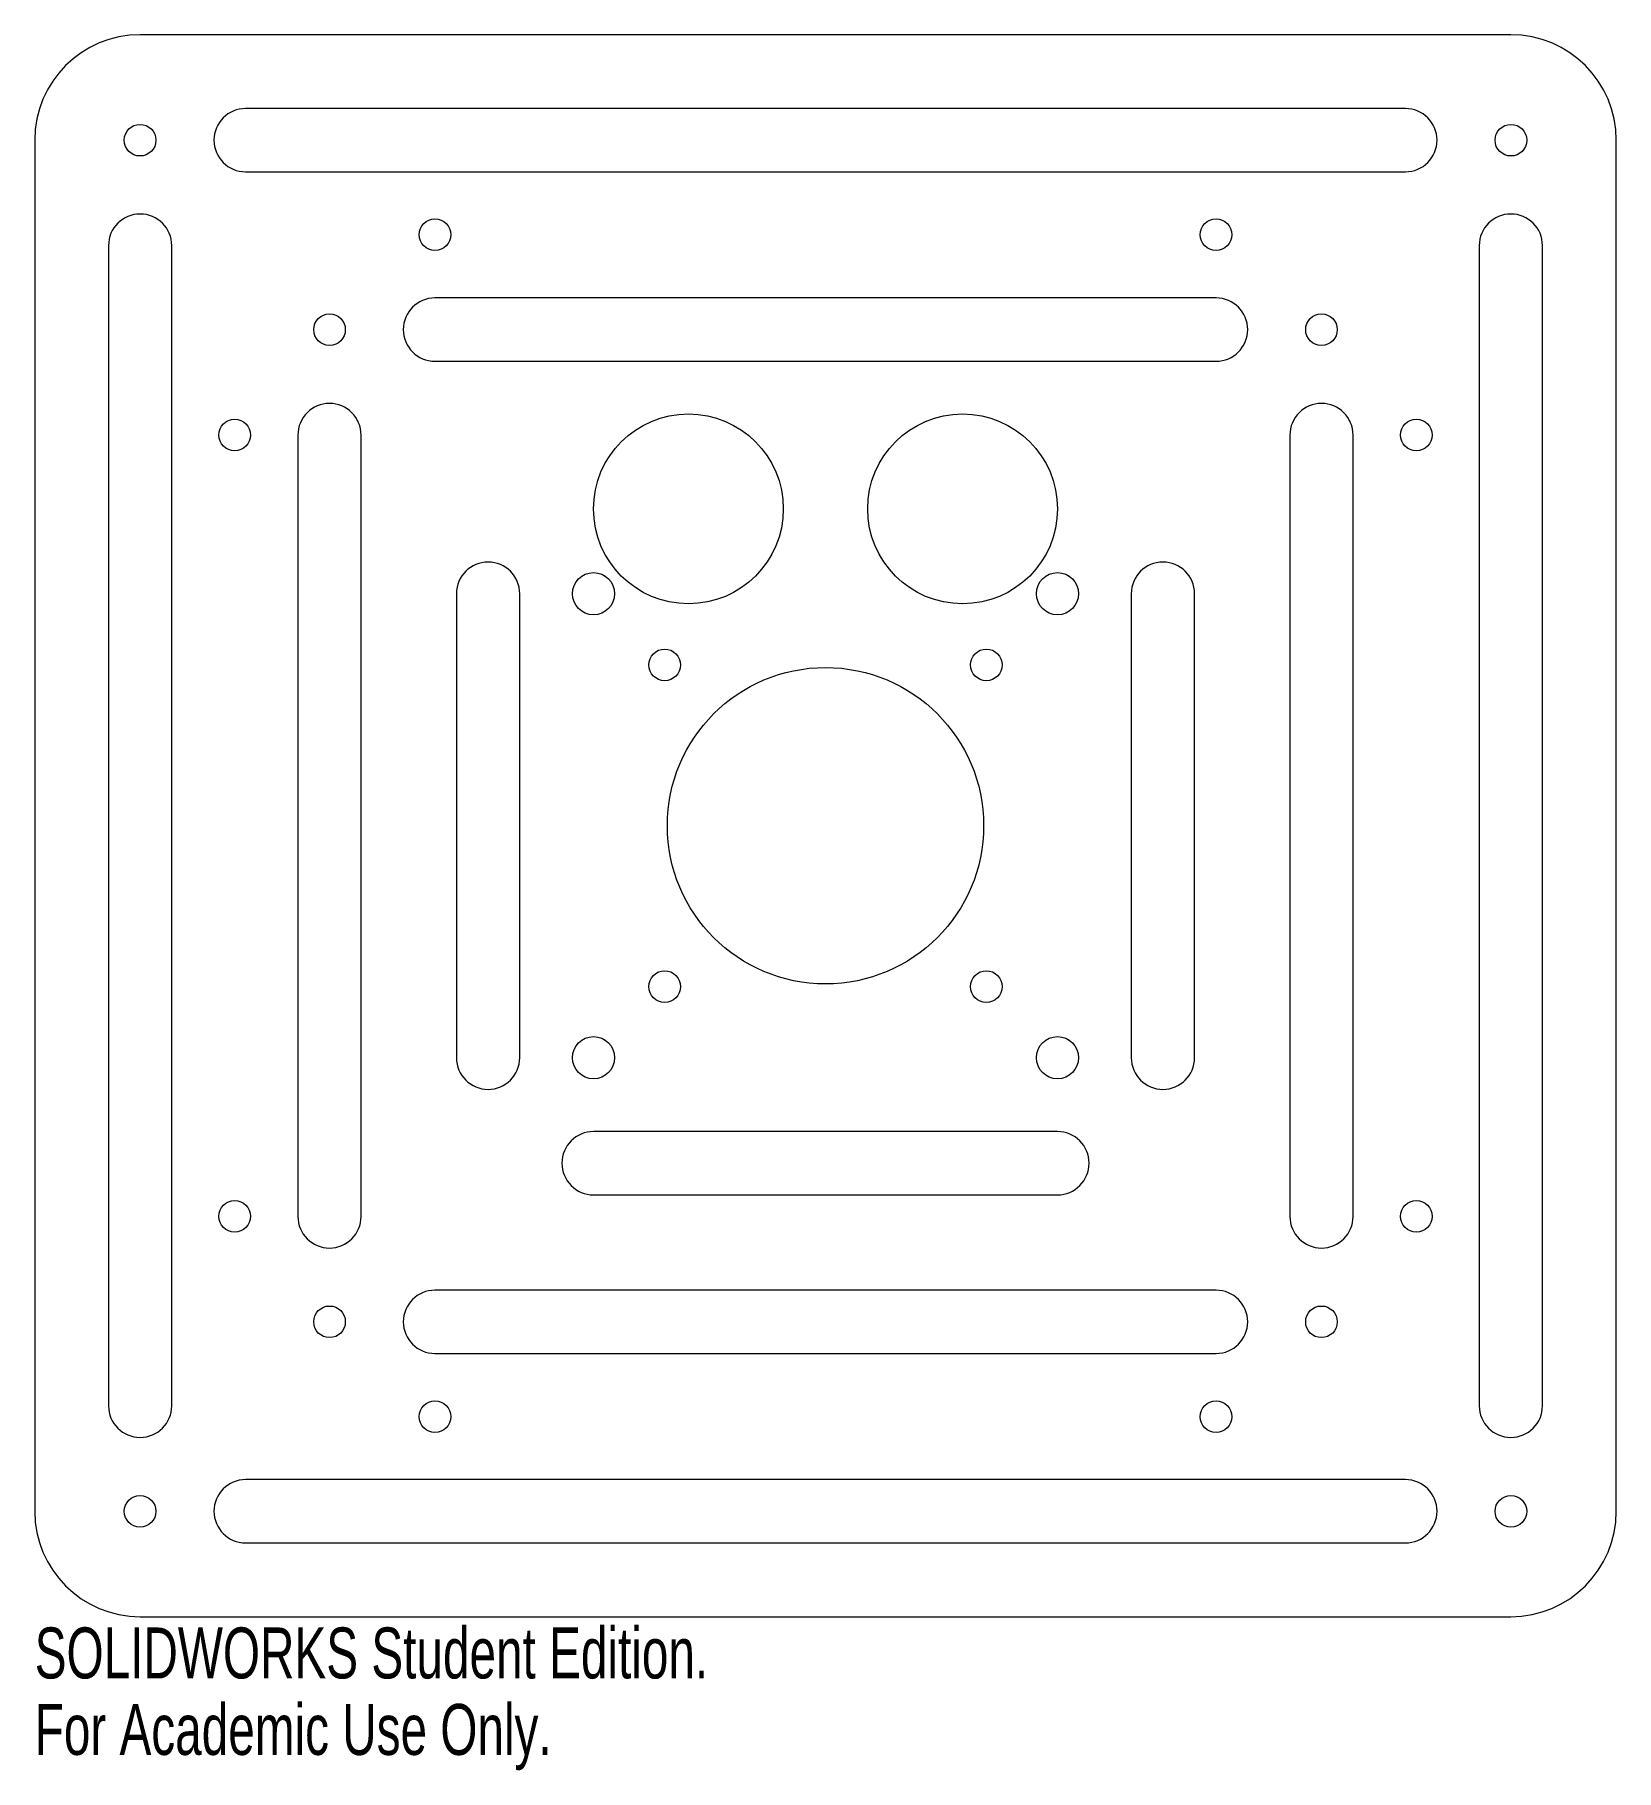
# Model space of a CAD drawing. Header units: millimetres. Extents: x -75 to 75, y -90 to 75.
import ezdxf

# ---------------------------------------------------------------- set-up
doc = ezdxf.new("R2010")
doc.units = ezdxf.units.MM
doc.styles.add('SLDTEXTSTYLE0', font='TXT', dxfattribs={"width": 0.7})

msp = doc.modelspace()

# ---------------------------------------------------------------- linework, layer by layer
at = {"color": 7, "linetype": 'Continuous', "lineweight": 15}
for p, q in [((65, 75), (-65, 75)), ((55, 68), (-55, 68)), ((-75, 65), (-75, -65)), ((75, -65), (75, 65)), ((-55, 62), (55, 62)), ((-68, 55), (-68, -55)), ((-62, -55), (-62, 55)), ((62, 55), (62, -55)), ((68, -55), (68, 55)), ((37.04, 50.04), (-37.04, 50.04)), ((-37.04, 44.04), (37.04, 44.04)), ((-50.04, 37.04), (-50.04, -37.04)), ((-44.04, -37.04), (-44.04, 37.04)), ((44.04, 37.04), (44.04, -37.04)), ((50.04, -37.04), (50.04, 37.04)), ((-35, 22), (-35, -22)), ((-29, -22), (-29, 22)), ((29, 22), (29, -22)), ((35, -22), (35, 22)), ((22, -29), (-22, -29)), ((-22, -35), (22, -35)), ((37.04, -44.04), (-37.04, -44.04)), ((-37.04, -50.04), (37.04, -50.04)), ((55, -62), (-55, -62)), ((-55, -68), (55, -68)), ((-65, -75), (65, -75))]:
    msp.add_line(p, q, dxfattribs=at)
for centre, radius in [((-65, 65), 1.5), ((65, 65), 1.5), ((-37.04, 56.04), 1.5), ((37.04, 56.04), 1.5), ((-47.04, 47.04), 1.5), ((47.04, 47.04), 1.5), ((-56.04, 37.04), 1.5), ((-13, 30.04), 9), ((13, 30.04), 9), ((56.04, 37.04), 1.5), ((-22, 22), 2), ((22, 22), 2), ((-15.25, 15.25), 1.5), ((15.25, 15.25), 1.5), ((0, 0), 15), ((-15.25, -15.25), 1.5), ((15.25, -15.25), 1.5), ((-22, -22), 2), ((22, -22), 2), ((-56.04, -37.04), 1.5), ((56.04, -37.04), 1.5), ((-47.04, -47.04), 1.5), ((47.04, -47.04), 1.5), ((-37.04, -56.04), 1.5), ((37.04, -56.04), 1.5), ((-65, -65), 1.5), ((65, -65), 1.5)]:
    msp.add_circle(centre, radius, dxfattribs=at)
for centre, radius, start, end in [((-65, 65), 10, 90, 180), ((65, 65), 10, 0, 90), ((-55, 65), 3, 90, 270), ((55, 65), 3, 270, 90), ((-65, 55), 3, 0, 180), ((65, 55), 3, 0, 180), ((-37.04, 47.04), 3, 90, 270), ((37.04, 47.04), 3, 270, 90), ((-47.04, 37.04), 3, 0, 180), ((47.04, 37.04), 3, 0, 180), ((-32, 22), 3, 0, 180), ((32, 22), 3, 0, 180), ((-32, -22), 3, 180, 0), ((32, -22), 3, 180, 0), ((-22, -32), 3, 90, 270), ((22, -32), 3, 270, 90), ((-47.04, -37.04), 3, 180, 0), ((47.04, -37.04), 3, 180, 0), ((-37.04, -47.04), 3, 90, 270), ((37.04, -47.04), 3, 270, 90), ((-65, -55), 3, 180, 0), ((65, -55), 3, 180, 0), ((-55, -65), 3, 90, 270), ((55, -65), 3, 270, 90), ((-65, -65), 10, 180, 270), ((65, -65), 10, 270, 0)]:
    msp.add_arc(centre, radius, start, end, dxfattribs=at)

# ---------------------------------------------------------------- texts
at = {"color": 7, "linetype": 'Continuous', "char_height": 4.8336, "attachment_point": 1, "style": 'SLDTEXTSTYLE0'}
for s, insert in [('SOLIDWORKS Student Edition.', (-75, -76.02)), ('For Academic Use Only.', (-75, -83.27))]:
    msp.add_mtext(s, dxfattribs=dict(at, insert=insert))

doc.saveas('drawing.dxf')
